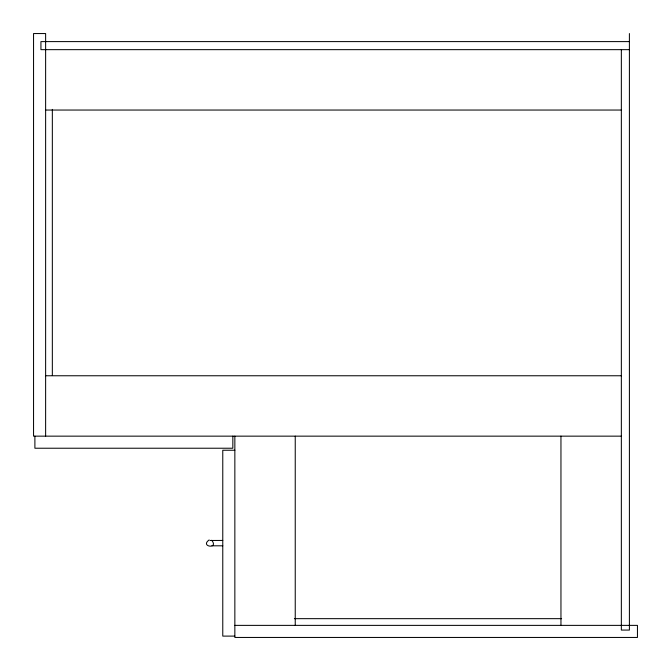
<?xml version="1.0" encoding="UTF-8"?>
<svg xmlns="http://www.w3.org/2000/svg" width="671" height="671" viewBox="0 0 671 671"><rect width="100%" height="100%" fill="white"/><g stroke="black" fill="none" stroke-linecap="round" stroke-linejoin="round"><path stroke-width="1.01" d="M209.151 539.937C199.53 546.798 219.224 549.39 211.701 540.272M629.398 41.602L40.931 41.602L40.931 49.654L629.398 49.654M45.628 110.044L621.346 110.044M45.628 375.76L621.346 375.76M621.346 436.15L33.55 436.15L33.55 33.55L45.628 33.55L45.628 436.15M234.85 450.241L222.772 450.241L222.772 636.108L234.85 636.108M222.772 540.44L210.057 540.482M211.986 545.808L222.772 545.808M294.384 618.662L561.61 618.662M234.85 625.372L637.45 625.372L637.45 637.45L234.85 637.45L234.85 436.15M629.398 33.55L629.398 630.069L621.346 630.069L621.346 49.654M560.956 436.15L560.956 625.372M295.24 436.15L295.24 625.372M232.837 436.15L232.837 448.228L34.892 448.228L34.892 436.15M52.338 109.39L52.338 375.575"/></g></svg>
